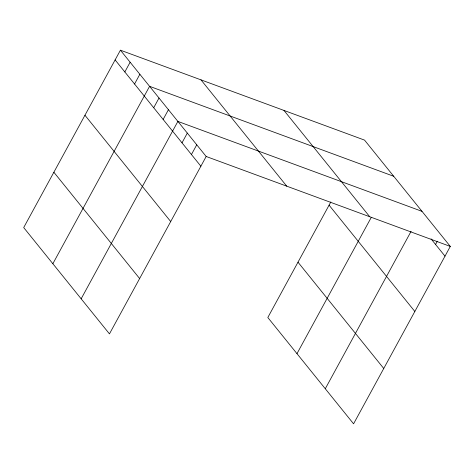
<?xml version="1.0" encoding="UTF-8"?>
<svg xmlns="http://www.w3.org/2000/svg" width="474" height="474" viewBox="0 0 474 474"><rect width="100%" height="100%" fill="white"/><g stroke="black" fill="none" stroke-linecap="round" stroke-linejoin="round"><path stroke-width="0.71" d="M120.42 50.185L23.7 227.579L109.458 333.886L206.178 156.485L120.42 50.185L364.542 140.114L450.3 246.421L353.58 423.815L267.822 317.515L330.828 201.96M124.834 71.953L130.137 62.23M134.557 84.005L139.86 74.276M52.857 263.722L149.577 86.327L393.698 176.263M153.706 107.746L159.009 98.017M163.139 119.436L168.442 109.713M81.161 298.804L177.874 121.409L422.002 211.345M182.01 142.828L187.313 133.099M191.443 154.518L196.746 144.795M296.979 353.657L371.207 217.513M325.283 388.739L411.082 231.359M435.565 244.454L437.33 241.213M206.178 156.485L450.3 246.421M431.073 238.884L444.997 256.15M283.979 110.436L369.738 216.742M329.075 205.171L414.833 311.477M200.982 79.863L286.74 186.163M297.992 262.181L383.75 368.488M115.117 59.908L200.875 166.214M84.947 115.241L170.705 221.542M53.87 172.246L139.629 278.552"/></g></svg>
